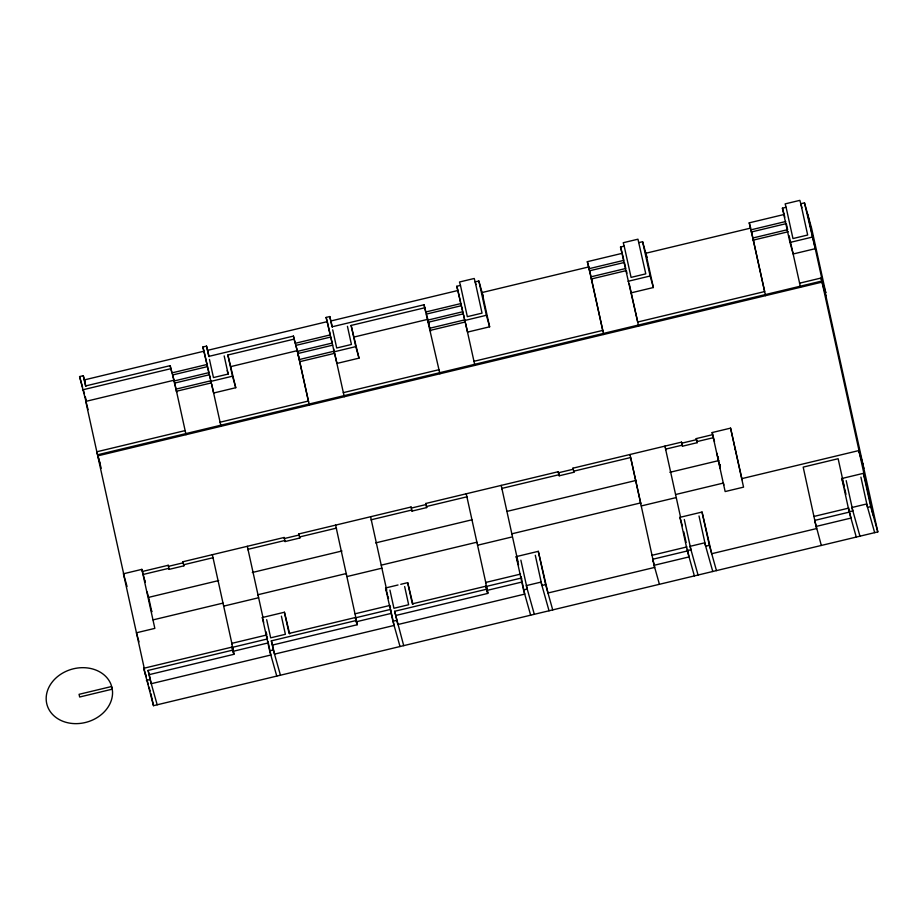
<?xml version="1.0" encoding="UTF-8"?>
<svg xmlns="http://www.w3.org/2000/svg" width="924" height="924" viewBox="0 0 924 924"><rect width="100%" height="100%" fill="white"/><g stroke="black" fill="none" stroke-linecap="round" stroke-linejoin="round"><path stroke-width="1.39" d="M88.08 409.644L79.591 376.576L83.275 375.687L85.193 382.513M296.951 349.33L294.086 339.12L227.858 355.001L235.747 387.71L213.675 393.012L202.853 347.008L206.537 346.119L209.124 356.733M439.916 373.781L424.705 307.784L351.12 325.433L359.009 358.142L336.937 363.432L326.114 317.429L329.799 316.551L332.397 327.235M473.92 361.319L602.691 330.422L602.991 331.473L588.796 266.921L482.097 292.527L489.628 326.807L467.556 332.097L456.779 286.29L460.464 285.412L467.336 316.666L482.051 313.132L475.179 281.878L478.851 281L483.252 296.65M637.641 321.714L620.512 247.02L624.197 246.131L631.069 277.385L645.784 273.862L637.953 239.201L623.238 242.723L624.197 246.131M638.911 242.596L642.596 241.718L646.985 257.369M804.481 202.876L815.268 248.683L793.185 253.985L789.951 242.458L782.409 208.177L786.093 207.288L792.965 238.554L807.68 235.019L800.808 203.765L804.481 202.876L811.584 228.147L825.779 292.7L821.066 278.032L799.549 283.194M175.098 385.216L172.592 374.971L207.542 366.585L204.031 351.189L84.454 379.88L85.863 386.301M207.715 350.312L327.292 321.621L330.214 334.915L295.264 343.301L293.416 336.093L210.175 356.063M331.011 320.94L457.958 290.483L460.545 302.275M591.683 280.018L587.329 261.688L622.279 253.303L620.512 247.02M753.568 241.187L749.225 222.846L784.176 214.46L784.799 217.279M206.953 364.495L172.003 372.88L170.155 365.661L85.528 385.966L83.275 375.687M333.448 326.484L424.035 304.758L425.883 311.966L460.833 303.58L461.423 305.682L426.472 314.068L429.279 325.352M82.513 389.87L170.825 368.688L174.058 380.214L85.759 401.397L97.066 452.841M588.877 268.734L623.827 260.349L622.591 254.712M750.773 229.891L785.723 221.506M589.466 270.824L624.416 262.439L625.744 268.491L590.794 276.877M751.362 231.993L786.312 223.608L787.641 229.66L752.69 238.046M788.23 231.751L753.279 240.136L765.546 295.657M231.092 366.528L297.32 350.635L308.639 402.09M354.354 336.96L427.939 319.3M173.92 381.023L208.87 372.638L207.808 367.798M297.182 351.455L332.132 343.07L330.804 337.017L295.853 345.403L298.66 356.687M427.8 320.12L462.751 311.734L463.34 313.825L428.389 322.21L430.607 331.404M209.459 374.728L174.509 383.125L176.727 392.319M332.721 345.16L297.771 353.546L299.988 362.739M224.174 355.89L228.17 374.047L213.456 377.57L209.459 359.413M175.837 389.177L210.799 380.792M299.099 359.598L334.061 351.212L333.529 348.798M429.718 328.263L464.68 319.877L465.269 321.979L430.307 330.365M210.441 381.485L232.513 376.183L235.747 387.71M333.703 351.917L355.775 346.616L359.009 358.142M464.322 320.582L486.394 315.28L489.628 326.807M628.054 281.3L650.126 275.999L653.372 287.526L631.288 292.816M789.951 242.458L812.023 237.156M176.426 391.268L211.388 382.882M101.213 468.237L96.777 451.79L185.077 430.607M220.039 422.222L308.339 401.039M343.301 392.654L438.958 369.704M637.652 322.037L764.587 291.58M821.367 279.083L825.779 292.7M97.436 454.816L821.736 281.058L825.894 295.853M144.583 669.808L123.47 573.781L141.869 569.357L145.195 582.085L144.941 580.942M730.572 428.135L743.554 487.144L725.155 491.556L712.173 432.548L730.572 428.135L742.099 479.695M142.458 571.459L168.214 565.28L168.503 566.331L183.218 562.797L182.929 561.746L284.107 537.479L284.407 538.519L299.122 534.996L298.833 533.945L411.053 507.022L411.342 508.073L426.068 504.539L425.768 503.488L558.235 471.714L559.193 475.791L573.908 472.256L572.949 468.179L681.496 442.146L681.785 443.185L696.5 439.662L697.17 442.688L682.455 446.211L682.155 445.172L665.603 449.145L665.8 449.861M697.17 442.688L696.211 438.611L712.762 434.638L712.173 432.548M558.523 472.765L573.238 469.23L572.949 468.179M143.116 574.485L168.873 568.306L169.173 569.357L183.888 565.823L182.929 561.746M559.193 475.791L558.893 474.74L501.859 488.415L502.067 489.142M696.869 441.637L713.432 437.664L714.518 441.545M248.186 550.046L247.978 549.33L284.777 540.505L285.077 541.545L299.792 538.022L298.833 533.945M371.448 520.478L371.24 519.762L411.723 510.048L412.012 511.099L426.726 507.565L425.768 503.488M147.066 591.868L148.614 597.366L218.676 580.561M252.298 572.499L341.984 550.981M375.618 542.908L472.303 519.715M507.334 511.307L636.243 480.388M669.877 472.314L718.918 460.545M153.095 619.877L223.007 603.106L223.215 603.822M381.231 565.153L476.888 542.203L477.096 542.919M640.621 502.922L511.85 533.818L512.046 534.534M675.583 494.536L723.411 483.056L723.862 485.077M741.81 478.644L858.997 450.531L863.166 465.326M223.677 606.132L258.628 597.747M346.939 576.564L381.889 568.179M477.558 545.229L512.508 536.844L517.96 561.596M641.291 505.948L676.241 497.562M276.761 676.091L269.658 650.819L262.335 617.532L284.419 612.242L289.686 633.864M400.023 646.523L392.919 621.251L385.597 587.964L398.013 584.984M400.773 584.326L407.68 582.663L412.947 604.284M530.642 615.188L523.538 589.916L516.216 556.629L538.299 551.328L547.978 593L654.677 567.405L629.983 454.504L630.272 455.544M694.374 575.906L687.271 550.635L679.96 517.348L702.032 512.046L711.711 553.719L816.573 528.563L803.187 467.105L838.137 458.72L844.189 486.232M856.271 537.075L849.168 511.792L841.845 478.505L863.374 473.342L865.73 481.727M266.69 634.996L231.739 643.381L233.807 653.395M355.001 613.813L389.951 605.428L390.482 607.842M520.57 574.093L485.62 582.478L487.687 592.48L485.92 586.197L412.335 603.846L407.68 582.663M825.236 292.827L877.8 531.901L153.5 705.67L143.74 668.283L232.04 647.1L233.888 654.319L149.261 674.624L148.083 670.431L232.709 650.126L233.888 654.319M357.149 624.751L355.971 620.558L271.344 640.863L272.522 645.056L357.149 624.751L355.301 617.532L289.073 633.425L284.419 612.242M267.429 638.946L232.478 647.331L233.067 649.433M394.606 611.295L486.59 589.223L487.768 593.416L395.784 615.476L394.606 611.295L403.707 645.645M233.218 651.293L268.179 642.908M356.479 621.725L391.441 613.34L394.098 625.444L274.52 654.134L272.522 645.056M522.06 582.005L487.098 590.39L487.768 593.416M652.009 555.301L686.971 546.916M813.905 516.458L848.867 508.073M111.631 686.509L79.071 694.317L79.66 697.008L112.22 689.189M146.396 680.399L150.081 679.51L157.184 704.781M269.658 650.819L273.342 649.942L280.446 675.213M392.919 621.251L396.604 620.374M523.538 589.916L527.223 589.038L520.87 560.152M552.725 609.898L545.622 584.615L541.938 585.504L535.285 555.243M687.271 550.635L690.956 549.757L684.303 519.496M716.458 570.616L709.355 545.345L705.67 546.223L699.018 515.962M849.168 511.792L852.852 510.914L846.199 480.653M877.8 531.901L870.697 506.629L867.567 507.38L860.914 477.119M652.76 559.251L687.71 550.866L689.038 556.918L654.088 565.303L652.76 559.251L653.349 561.353M821.321 545.46L814.656 520.42L849.606 512.035M815.984 526.472L850.935 518.087L849.872 513.236M801.928 207.75L799.849 200.358L785.134 203.892L786.093 207.288M863.824 468.353L859.077 451.466L873.053 515.014M874.67 532.651L866.608 503.984L851.893 507.507L859.955 536.186M782.409 208.177L784.176 214.46M800.507 287.272L789.108 235.724M841.845 478.505L844.201 486.89M749.225 222.846L750.692 228.089L645.83 253.245L653.372 287.526M814.656 520.42L815.245 522.51M735.238 448.729L735.504 449.699M717.116 454.111L716.839 453.153L720.293 468.572L720.015 467.602M717.763 456.421L718.537 459.17M696.211 438.611L696.5 439.662M712.774 571.494L704.712 542.815L689.997 546.35L698.059 575.028M638.611 326.114L629.244 283.83M665.222 447.158L664.934 446.119L680.48 516.816M679.96 517.348L682.316 525.733M587.329 261.688L588.796 266.921M603.661 334.5L591.383 278.979L626.333 270.593L626.922 273.238M654.088 565.303L659.424 584.291M573.908 472.256L573.608 471.205L630.642 457.53L640.829 503.638M475.929 284.546L474.22 278.482L459.505 282.005L460.464 285.412M549.041 610.776L540.979 582.097L526.264 585.631L534.326 614.31M456.779 286.29L457.958 290.483M474.878 365.396L465.546 323.273M516.216 556.629L518.572 565.003M467.117 497.528L466.909 496.812L426.438 506.514L426.726 507.565M486.948 588.53L486.359 586.428L521.309 578.043L524.716 594.109L397.782 624.555L395.784 615.476M326.114 317.429L327.292 321.621M344.259 396.731L334.65 353.315L299.688 361.7L309.297 405.116M385.597 587.964L387.618 595.148M387.953 596.35L388.542 598.44M336.498 528.863L336.29 528.147L299.492 536.971L299.792 538.022M346.477 574.254L346.269 573.538L257.969 594.721L258.166 595.437M227.212 370.639L228.17 374.047M202.853 347.008L204.031 351.189M220.998 426.299L211.665 384.176M262.335 617.532L263.687 622.326M186.036 434.684L175.398 386.267M213.236 558.431L213.028 557.715L183.587 564.772L183.888 565.823M151.524 610.88L151.79 611.838L148.614 597.366M79.591 376.576L82.582 387.214M83.333 389.87L84.454 393.867M85.204 396.523L86.325 400.519M96.777 451.79L100.162 463.836M123.47 573.781L127.062 586.544M139.004 641.88L136.44 632.79L154.839 628.378L141.869 569.357M143.74 668.283L146.096 676.668L145.184 672.556M147.193 680.572L148.279 684.465M149.018 687.063L150.115 690.967M719.796 464.449L720.374 467.036L719.784 464.333M807.726 214.403L821.921 278.944M821.066 278.032L821.736 281.058M859.666 453.557L822.037 282.109L97.736 455.867L124.347 576.923M863.374 473.342L870.697 506.629M844.79 488.981L845.957 494.282M849.133 509.286L849.664 511.7M750.981 229.395L764.575 291.245M712.993 435.643L713.432 437.664M642.596 241.718L650.126 275.999M702.032 512.046L709.355 545.345M681.496 442.146L682.455 446.211M683.772 531.797L686.105 542.388M687.502 549.33L688.034 551.755M558.235 471.714L558.893 474.74M478.851 281L486.394 315.28M538.299 551.328L545.622 584.615M501.201 485.389L512.289 535.828M463.617 315.038L464.414 318.664M521.101 576.507L521.633 578.932M461.688 306.895L462.485 310.522M466.239 493.774L485.897 583.159M424.035 304.758L424.705 307.784M485.92 586.197L486.59 589.223M411.053 507.022L412.012 511.099M351.12 325.433L355.775 346.616M347.436 326.311L351.432 344.479L336.706 348.002L332.721 329.845M404.666 586.578L408.651 604.735L393.936 608.269L389.94 590.101M329.799 316.551L332.051 326.819M370.582 516.735L386.729 590.182M391.222 611.804L390.69 609.378L355.74 617.763L356.803 622.603M335.62 525.121L355.798 617.44M293.416 336.093L294.086 339.12M355.301 617.532L355.971 620.558M284.107 537.479L285.077 541.545M227.858 355.001L232.513 376.183M281.404 616.146L285.389 634.303L270.674 637.837L266.69 619.681M206.537 346.119L208.789 356.387M271.344 640.863L273.342 649.942M247.32 546.303L262.866 617.001M266.135 631.901L266.713 634.499M209.736 375.941L210.268 378.366M266.955 636.209L267.486 638.623M267.972 641.371L270.836 655.012L151.259 683.702L149.261 674.624M174.324 381.416L175.133 385.054M212.358 554.689L232.016 644.074M170.155 365.661L170.825 368.688M232.04 647.1L232.709 650.126M168.214 565.28L169.173 569.357M148.083 670.431L150.081 679.51M150.843 693.566L153.5 705.67M112.035 687.826L110.984 684.384A33.611 27.501 -15.7 0 0 56.826 677.211A33.611 27.501 -15.7 0 0 66.794 722.533A33.611 27.501 -15.7 0 0 112.52 691.395L112.035 687.826"/></g></svg>
